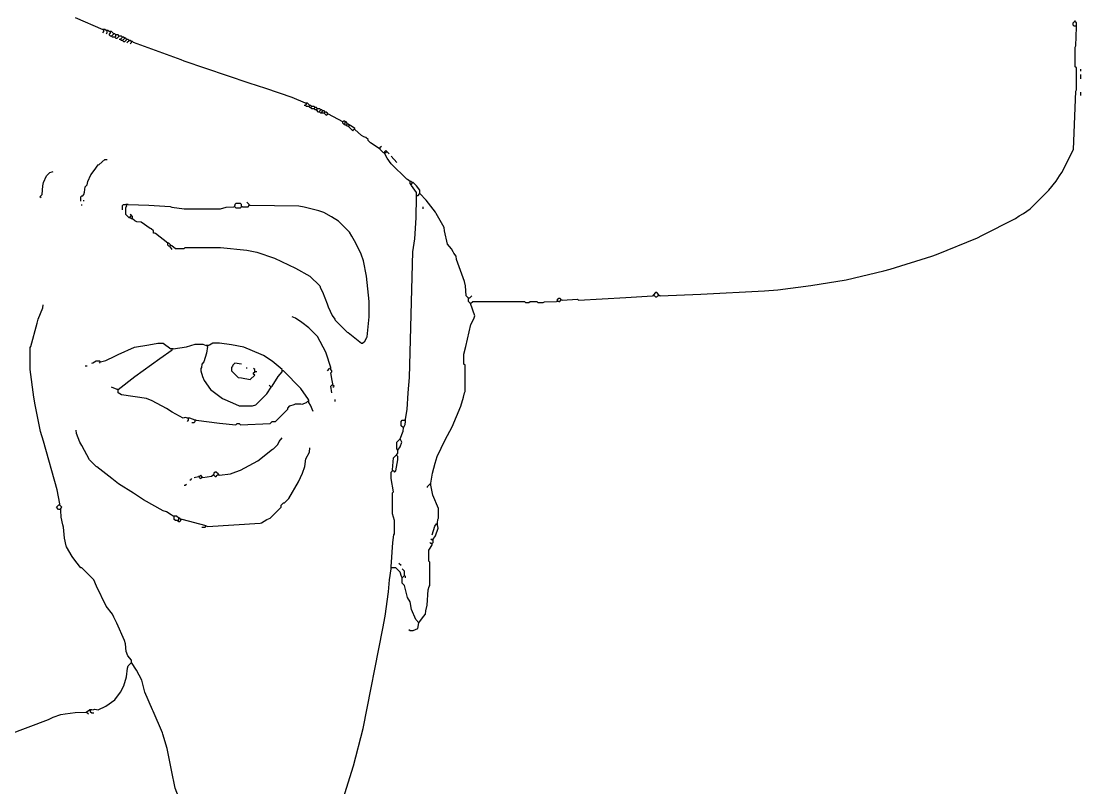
# Model space of a CAD drawing. Header units: millimetres. Extents: x 0.1 to 28.4, y 0.9 to 36.7.
# Drawn here: x 16.21 to 28.42, y 15.39 to 24.24 of the extents above; entities that cross this region are included whole.
import ezdxf

# ---------------------------------------------------------------- set-up
doc = ezdxf.new("R2010")
doc.units = ezdxf.units.MM

msp = doc.modelspace()

# ---------------------------------------------------------------- linework, layer by layer
for points in [[(16.82623, 24.27859), (17.145, 24.1427)], [(28.3591, 24.1808), (28.3464, 24.1808), (28.3337, 24.1935), (28.3337, 24.2189), (28.3464, 24.2316)], [(28.3591, 24.2316), (28.3464, 24.2316)], [(28.3591, 24.2316), (28.3591, 24.2443)], [(28.3718, 24.1935), (28.3718, 24.2189), (28.3591, 24.2316)], [(28.3718, 24.1808), (28.3718, 24.1935)], [(17.1577, 24.1427), (17.145, 24.1427)], [(17.145, 24.1046), (17.1577, 24.1173), (17.1577, 24.13)], [(17.1704, 24.1427), (17.1577, 24.1427)], [(17.1577, 24.13), (17.1577, 24.1427)], [(17.1831, 24.13), (17.1704, 24.1427)], [(17.1958, 24.13), (17.1831, 24.13)], [(17.1831, 24.0919), (17.1958, 24.1046), (17.1958, 24.1173)], [(17.2085, 24.13), (17.1958, 24.13)], [(17.1958, 24.1173), (17.1958, 24.13)], [(17.2212, 24.1173), (17.2085, 24.13)], [(17.2339, 24.1173), (17.2212, 24.1173)], [(17.2466, 24.0665), (17.2339, 24.0665), (17.2212, 24.0792), (17.2339, 24.1046)], [(17.2466, 24.1173), (17.2339, 24.1173)], [(17.2339, 24.1046), (17.2339, 24.1173)], [(17.272, 24.0919), (17.2466, 24.1173)], [(17.2466, 24.0665), (17.272, 24.0919)], [(17.2974, 24.0792), (17.2847, 24.0919), (17.272, 24.0919)], [(17.3101, 24.0792), (17.2974, 24.0792)], [(17.2974, 24.0665), (17.2974, 24.0792)], [(17.3355, 24.0665), (17.3228, 24.0792), (17.3101, 24.0792)], [(23.5712, 21.0693), (24.040908, 21.088146), (24.777307, 21.126), (24.929618, 21.138581), (25.310338, 21.188934), (25.718477, 21.254915), (26.15057, 21.35759), (26.224379, 21.378582), (26.70683, 21.52904), (26.76017, 21.54809), (27.23007, 21.73986), (27.28087, 21.76526), (27.671014, 21.961348), (27.713686, 21.993352), (27.76347, 22.01926), (27.8384, 22.0726), (28.0543, 22.2885), (28.140053, 22.392854), (28.17876, 22.45487), (28.203769, 22.493654), (28.33751, 22.75713), (28.365099, 23.431184), (28.3718, 23.4442), (28.3718, 23.6982), (28.3591, 23.7109), (28.3591, 23.9395), (28.365821, 23.952532), (28.3718, 24.1681)], [(28.3718, 24.1808), (28.3591, 24.1808)], [(28.3718, 24.1681), (28.3718, 24.1808)], [(17.2847, 24.0538), (17.2593, 24.0538), (17.2466, 24.0665)], [(17.2847, 24.0538), (17.2974, 24.0665)], [(17.2847, 24.0538), (17.2974, 24.0411), (17.3101, 24.0411), (17.3355, 24.0665)], [(17.3736, 24.0538), (17.3609, 24.0665), (17.3355, 24.0665)], [(17.3482, 24.0284), (17.3355, 24.0284)], [(17.3482, 24.0284), (17.3736, 24.0538)], [(17.3736, 24.0157), (17.3609, 24.0157), (17.3482, 24.0284)], [(17.399, 24.0411), (17.3863, 24.0538), (17.3736, 24.0538)], [(17.3736, 24.0157), (17.399, 24.0411)], [(17.3736, 24.0157), (17.3863, 24.003), (17.399, 24.003), (17.4244, 24.0284)], [(17.4244, 24.0284), (17.4117, 24.0411), (17.399, 24.0411)], [(17.4498, 24.0157), (17.4371, 24.0284), (17.4244, 24.0284)], [(17.4244, 23.9903), (17.4498, 24.0157)], [(17.4752, 24.003), (17.4625, 24.0157), (17.4498, 24.0157)], [(17.4625, 23.9776), (17.4752, 23.9903)], [(17.4879, 24.003), (17.4752, 24.003)], [(17.4752, 23.9903), (17.4752, 24.003)], [(19.4818, 23.2918), (19.33067, 23.35784), (19.02587, 23.46071), (18.83537, 23.52421), (18.08607, 23.77694), (18.04797, 23.79091), (17.50187, 23.99284), (17.4879, 24.003)], [(28.4226, 23.6601), (28.4226, 23.6855)], [(28.4226, 23.5712), (28.4226, 23.622)], [(28.4226, 23.3807), (28.4226, 23.4188)], [(19.4818, 23.2664), (19.4691, 23.2664)], [(19.4945, 23.2918), (19.4818, 23.2918)], [(19.4818, 23.2664), (19.4945, 23.2791)], [(19.5199, 23.2537), (19.4945, 23.2537), (19.4818, 23.2664)], [(19.5072, 23.2918), (19.4945, 23.2918)], [(19.4945, 23.2791), (19.4945, 23.2918)], [(19.5326, 23.2664), (19.5072, 23.2918)], [(19.5199, 23.2537), (19.5326, 23.2664)], [(19.5453, 23.241), (19.5326, 23.241), (19.5199, 23.2537)], [(19.558, 23.2537), (19.5453, 23.2664), (19.5326, 23.2664)], [(19.5453, 23.241), (19.558, 23.2537)], [(19.5834, 23.2283), (19.558, 23.2283), (19.5453, 23.241)], [(19.5961, 23.241), (19.5834, 23.2537), (19.558, 23.2537)], [(19.5834, 23.2283), (19.5961, 23.241)], [(19.6088, 23.2156), (19.5961, 23.2156), (19.5834, 23.2283)], [(19.6215, 23.2283), (19.6088, 23.241), (19.5961, 23.241)], [(19.6088, 23.2156), (19.6215, 23.2283)], [(19.6342, 23.1902), (19.6088, 23.2156)], [(19.6596, 23.2156), (19.6469, 23.2283), (19.6215, 23.2283)], [(19.6469, 23.2029), (19.6596, 23.2156)], [(19.685, 23.2029), (19.6723, 23.2156), (19.6596, 23.2156)], [(19.6469, 23.1902), (19.6342, 23.1902)], [(19.6469, 23.1902), (19.6469, 23.2029)], [(19.6596, 23.1775), (19.6469, 23.1902)], [(19.6723, 23.1775), (19.6596, 23.1775)], [(19.6723, 23.1902), (19.685, 23.2029)], [(19.6723, 23.1775), (19.6723, 23.1902)], [(19.685, 23.1775), (19.6723, 23.1775)], [(19.7104, 23.1902), (19.6977, 23.2029), (19.685, 23.2029)], [(19.6977, 23.1775), (19.685, 23.1775)], [(19.6977, 23.1775), (19.7104, 23.1902)], [(19.6977, 23.1775), (19.7231, 23.1521), (19.7358, 23.1648)], [(19.7358, 23.1775), (19.7231, 23.1902), (19.7104, 23.1902)], [(19.7358, 23.1648), (19.7358, 23.1775)], [(19.7485, 23.1648), (19.7358, 23.1648)], [(19.9136, 23.0759), (19.7485, 23.1648)], [(19.939, 23.0759), (19.9263, 23.0886), (19.9136, 23.0759)], [(19.9263, 23.0505), (19.9136, 23.0632), (19.9136, 23.0759)], [(19.9263, 23.0505), (19.939, 23.0632)], [(19.9517, 23.0378), (19.939, 23.0378), (19.9263, 23.0505)], [(19.9517, 23.0759), (19.939, 23.0759)], [(19.939, 23.0632), (19.939, 23.0759)], [(19.9644, 23.0632), (19.9517, 23.0759)], [(19.9517, 23.0378), (19.9644, 23.0505)], [(19.9771, 23.0251), (19.9644, 23.0251), (19.9517, 23.0378)], [(19.9644, 23.0505), (19.9644, 23.0632)], [(19.9771, 23.0505), (19.9644, 23.0505)], [(19.9898, 23.0378), (19.9771, 23.0505)], [(19.9771, 23.0251), (19.9898, 23.0378)], [(19.9771, 23.0251), (20.0279, 22.9743), (20.0406, 22.987)], [(20.0533, 22.9997), (20.00123, 23.03526), (19.9898, 23.0378)], [(20.0533, 22.987), (20.0406, 22.987)], [(20.0533, 22.987), (20.0533, 22.9997)], [(20.3327, 22.7711), (20.2311, 22.8346), (20.2057, 22.86), (20.2057, 22.8727), (20.1803, 22.8981), (20.15744, 22.90318), (20.127546, 22.920569), (20.0533, 22.987)], [(20.3454, 22.7711), (20.3327, 22.7711)], [(20.3454, 22.7838), (20.3581, 22.7965)], [(20.3454, 22.7711), (20.3454, 22.7838)], [(20.3454, 22.7584), (20.3454, 22.7711)], [(20.3835, 22.7203), (20.3454, 22.7584)], [(20.4216, 22.733), (20.4089, 22.7457), (20.3962, 22.733)], [(20.3962, 22.7203), (20.3962, 22.733)], [(20.4089, 22.7203), (20.4216, 22.733)], [(20.447, 22.7076), (20.4216, 22.733)], [(16.891, 22.1615), (16.891, 22.2123), (16.9037, 22.225), (16.9164, 22.225), (16.9291, 22.2377), (16.936651, 22.263958), (16.9418, 22.3266), (16.9672, 22.352), (16.971682, 22.388979), (17.008348, 22.464014), (17.046448, 22.514814), (17.0942, 22.5806), (17.104298, 22.583723), (17.1704, 22.6441), (17.1958, 22.6441)], [(20.3962, 22.7203), (20.3835, 22.7203)], [(20.4089, 22.7203), (20.3962, 22.7203)], [(20.3962, 22.7076), (20.3962, 22.7203)], [(20.6883, 22.3901), (20.660946, 22.412569), (20.6502, 22.4155), (20.4724, 22.5933), (20.424698, 22.659278), (20.3962, 22.7076)], [(20.5359, 22.606), (20.4724, 22.6822)], [(16.4338, 22.1996), (16.4211, 22.2123), (16.4465, 22.2377), (16.454718, 22.340421), (16.463682, 22.376279), (16.4973, 22.4536), (16.5354, 22.4917), (16.56207, 22.50186), (16.5735, 22.5044)], [(20.701, 22.3901), (20.6883, 22.3901)], [(20.6883, 22.3774), (20.6883, 22.3901)], [(20.701, 22.352), (20.6883, 22.3647), (20.6883, 22.3774)], [(20.7137, 22.3774), (20.701, 22.3901)], [(20.701, 22.352), (20.7137, 22.3647)], [(20.7264, 22.3774), (20.7137, 22.3774)], [(20.7137, 22.3647), (20.7137, 22.3774)], [(20.8026, 22.2504), (20.8026, 22.2885), (20.761452, 22.337014), (20.7264, 22.3774)], [(20.7645, 22.2377), (20.7645, 22.2631), (20.703931, 22.341254), (20.701, 22.352)], [(20.7645, 22.225), (20.7645, 22.2377)], [(20.7772, 22.225), (20.8026, 22.2504)], [(21.3614, 21.0439), (21.336, 21.0693), (21.328185, 21.184577), (21.318415, 21.233423), (21.226182, 21.489521), (21.2217, 21.5265), (21.19376, 21.56333), (21.18614, 21.57857), (21.167802, 21.612922), (21.1201, 21.6662), (21.086482, 21.819721), (21.082, 21.8567), (20.99056, 22.02053), (20.98294, 22.03577), (20.875662, 22.171511), (20.8026, 22.2504)], [(16.9037, 22.1107), (16.9037, 22.1234)], [(16.9291, 22.1615), (16.9291, 22.1742)], [(17.3736, 22.0599), (17.3736, 22.1107), (17.3863, 22.1234), (17.4117, 22.1234)], [(17.4244, 22.1234), (17.4117, 22.1234)], [(17.4371, 22.1234), (17.4244, 22.1234)], [(17.4244, 22.1107), (17.4244, 22.1234)], [(17.4371, 22.1234), (17.678099, 22.117383), (17.92097, 22.10181), (17.94383, 22.09419), (18.0848, 22.0726), (18.5039, 22.0726), (18.568084, 22.092529), (18.6563, 22.098)], [(18.7452, 22.1107), (18.7452, 22.1234), (18.7325, 22.1361), (18.6817, 22.1361), (18.669, 22.1234), (18.669, 22.1107)], [(18.8341, 22.1234), (18.8087, 22.1488)], [(18.8341, 22.1107), (18.8341, 22.1234)], [(20.6375, 19.6469), (20.655085, 19.760223), (20.6688, 19.951307), (20.681466, 20.129081), (20.720929, 21.577984), (20.743985, 21.728723), (20.757799, 21.970684), (20.7645, 22.2123)], [(20.7772, 22.225), (20.7645, 22.225)], [(20.7645, 22.2123), (20.7645, 22.225)], [(17.4498, 21.971), (17.4117, 22.0091), (17.4117, 22.0853), (17.4244, 22.1107)], [(17.4752, 21.9964), (17.4625, 22.0091)], [(17.4625, 21.9837), (17.4752, 21.9964)], [(17.4879, 21.971), (17.4879, 21.9837), (17.4752, 21.9964)], [(17.9324, 21.6535), (17.942814, 21.650452), (17.9832, 21.6154), (18.0848, 21.6154), (18.0975, 21.6281), (18.5039, 21.6281), (18.807938, 21.597366), (18.921879, 21.572818), (19.12747, 21.50364), (19.36877, 21.38934), (19.5326, 21.2979), (19.6469, 21.1836), (19.65706, 21.15693), (19.67992, 21.11756), (19.73199, 20.97913), (19.74469, 20.94103), (19.789648, 20.842986), (19.821652, 20.800314), (19.8247, 20.7899), (19.9644, 20.6502), (19.974498, 20.647077), (20.1295, 20.5232), (20.1422, 20.5232), (20.1676, 20.5486), (20.190069, 20.588654), (20.19554, 20.59813), (20.2184, 20.828), (20.2184, 21.0058), (20.187529, 21.297216), (20.150418, 21.474579), (20.12569, 21.55063), (20.06346, 21.67763), (20.018131, 21.757054), (19.9898, 21.8059), (19.8628, 21.9329), (19.784646, 21.980769), (19.69643, 22.03069), (19.63547, 22.05101), (19.468242, 22.092851), (19.406458, 22.103149), (18.8468, 22.1107)], [(18.669, 22.098), (18.6563, 22.098)], [(18.669, 22.098), (18.669, 22.1107)], [(18.669, 22.098), (18.6817, 22.0853), (18.7325, 22.0853), (18.7452, 22.098)], [(18.7452, 22.098), (18.7452, 22.1107)], [(18.7579, 22.098), (18.7452, 22.098)], [(18.7579, 22.098), (18.8214, 22.098), (18.8341, 22.1107)], [(18.8468, 22.1107), (18.8341, 22.1107)], [(20.8407, 22.0726), (20.8407, 22.098)], [(17.4625, 21.971), (17.4498, 21.971)], [(17.4625, 21.971), (17.4625, 21.9837)], [(17.4752, 21.9583), (17.4625, 21.971)], [(17.4879, 21.9583), (17.4752, 21.9583)], [(17.4879, 21.9583), (17.4879, 21.971)], [(17.7292, 21.8059), (17.7292, 21.8186), (17.7038, 21.844), (17.693054, 21.846931), (17.5895, 21.9202), (17.539677, 21.925085), (17.515254, 21.935831), (17.4879, 21.9583)], [(17.7419, 21.7932), (17.7292, 21.7932), (17.7292, 21.8059)], [(17.8943, 21.6789), (17.752314, 21.790152), (17.7419, 21.7932)], [(17.907, 21.6789), (17.8943, 21.6789)], [(17.8943, 21.6662), (17.8943, 21.6789)], [(17.9197, 21.6408), (17.907, 21.6408), (17.8943, 21.6535), (17.8943, 21.6662)], [(17.9324, 21.6535), (17.907, 21.6789)], [(17.9197, 21.6408), (17.9324, 21.6535)], [(17.9451, 21.6027), (17.9197, 21.6408)], [(21.3741, 21.0439), (21.3614, 21.0439)], [(21.3614, 21.0312), (21.3614, 21.0439)], [(21.3868, 20.9804), (21.3614, 21.0058), (21.3614, 21.0312)], [(21.3741, 21.0439), (21.3995, 21.0693)], [(22.3901, 21.0185), (22.3901, 21.0312), (22.4028, 21.0439), (22.4155, 21.0439), (22.4282, 21.0312)], [(22.3901, 21.0058), (22.3901, 21.0185)], [(22.4028, 21.0058), (22.4155, 21.0058), (22.4282, 21.0185)], [(22.4282, 21.0185), (22.4282, 21.0312)], [(22.4409, 21.0185), (22.4282, 21.0185)], [(22.4409, 21.0185), (22.6187, 21.0312), (22.6314, 21.0185), (23.177948, 21.050773), (23.4823, 21.0693)], [(23.495, 21.0693), (23.4823, 21.0693)], [(23.5585, 21.082), (23.5331, 21.1074), (23.5204, 21.1074), (23.495, 21.082)], [(23.495, 21.0693), (23.495, 21.082)], [(23.5077, 21.0693), (23.495, 21.0693)], [(23.5077, 21.0693), (23.5204, 21.0566), (23.5331, 21.0566), (23.5458, 21.0693)], [(23.5585, 21.0693), (23.5458, 21.0693)], [(23.5585, 21.0693), (23.5585, 21.082)], [(23.5712, 21.0693), (23.5585, 21.0693)], [(16.6497, 18.669), (16.619415, 18.833123), (16.46301, 19.39417), (16.429318, 19.506079), (16.365415, 19.811023), (16.352266, 19.900138), (16.3068, 20.2184), (16.3068, 20.4724), (16.315018, 20.486221), (16.390815, 20.752777), (16.400585, 20.801623), (16.454718, 20.930721), (16.4592, 20.9677)], [(20.9296, 18.9103), (20.947449, 19.023742), (20.97659, 19.14017), (21.00199, 19.21637), (21.09216, 19.40687), (21.17344, 19.55673), (21.27504, 19.79803), (21.305715, 19.901877), (21.315485, 19.950723), (21.3233, 19.9644), (21.3233, 20.2692), (21.3106, 20.2819), (21.3106, 20.3962), (21.33219, 20.48637), (21.38934, 20.73783), (21.42236, 20.80387), (21.4376, 20.8407), (21.3868, 20.9804)], [(21.3868, 20.9804), (21.4122, 21.0058), (22.0091, 21.0058), (22.0218, 20.9931), (22.0599, 20.9931), (22.0726, 21.0058), (22.1488, 21.0058), (22.1615, 20.9931), (22.225, 20.9931), (22.238182, 21.000019), (22.3774, 21.0058)], [(22.3901, 21.0058), (22.3774, 21.0058)], [(22.4028, 21.0058), (22.3901, 21.0058)], [(19.7739, 20.2438), (19.77136, 20.25523), (19.72691, 20.39747), (19.71802, 20.41906), (19.6215, 20.5994), (19.5199, 20.701), (19.441098, 20.761377), (19.36623, 20.81149), (19.3294, 20.828)], [(17.1196, 20.3073), (17.181979, 20.324482), (17.28343, 20.37461), (17.32407, 20.39366), (17.51203, 20.47621), (17.677716, 20.503271), (17.78, 20.5232), (17.8435, 20.5232), (17.9324, 20.4597)], [(17.3228, 19.9898), (17.515778, 20.139102), (17.803446, 20.348331), (17.9451, 20.447)], [(17.9451, 20.4597), (17.9324, 20.4597)], [(17.9578, 20.4597), (17.9451, 20.4597)], [(17.9451, 20.447), (17.9451, 20.4597)], [(17.9578, 20.4597), (18.111321, 20.480618), (18.2118, 20.5105), (18.3007, 20.5105), (18.3388, 20.4978)], [(18.3515, 20.4851), (18.34261, 20.40763), (18.310469, 20.309254), (18.288, 20.2819), (18.283518, 20.244921), (18.2753, 20.2311), (18.2753, 20.2057), (18.29689, 20.14093), (18.316331, 20.093354), (18.3896, 19.9898), (18.52803, 19.88566), (18.64233, 19.83486), (18.7198, 19.7993), (18.8722, 19.7993), (18.9103, 19.812), (19.0373, 19.939), (19.0881, 20.0152)], [(18.3515, 20.4978), (18.3388, 20.4978)], [(18.3642, 20.4978), (18.3515, 20.4978)], [(18.3515, 20.4851), (18.3515, 20.4978)], [(19.2151, 20.2184), (19.098046, 20.316853), (18.99793, 20.38096), (18.97253, 20.39239), (18.77187, 20.47621), (18.631758, 20.502949), (18.4912, 20.5232), (18.415, 20.5232), (18.37563, 20.50034), (18.3642, 20.4978)], [(17.018, 20.2946), (17.02943, 20.29714), (17.0688, 20.32), (17.1069, 20.32), (17.1196, 20.3073)], [(17.1069, 20.2946), (17.1196, 20.3073)], [(18.7452, 20.2819), (18.669, 20.2946), (18.6436, 20.2692), (18.64106, 20.25777), (18.6309, 20.2438), (18.6309, 20.2057), (18.7071, 20.1295), (18.746058, 20.121949), (18.8468, 20.1041), (18.8976, 20.1549), (18.8849, 20.1676), (18.8849, 20.1803), (18.8976, 20.193)], [(16.9672, 20.2565), (16.9418, 20.2565)], [(18.8087, 20.2311), (18.8087, 20.2438)], [(18.8976, 20.2057), (18.8976, 20.2184), (18.8849, 20.2311)], [(18.8976, 20.193), (18.8976, 20.2057)], [(18.9103, 20.193), (18.8976, 20.193)], [(18.923, 20.193), (18.9103, 20.193)], [(19.0881, 20.0152), (19.09826, 20.02917), (19.167398, 20.139722), (19.2151, 20.193)], [(19.2151, 20.2057), (19.2151, 20.2184)], [(19.2278, 20.2057), (19.2151, 20.2057)], [(19.2151, 20.193), (19.2151, 20.2057)], [(19.5199, 19.8628), (19.51736, 19.87423), (19.427831, 19.999517), (19.2278, 20.2057)], [(19.7358, 20.2057), (19.7612, 20.2311)], [(19.7739, 20.2311), (19.7612, 20.2311)], [(19.7739, 20.2311), (19.7739, 20.2438)], [(19.7739, 20.2184), (19.7739, 20.2311)], [(19.7993, 20.0533), (19.791749, 20.092258), (19.7739, 20.1803), (19.7866, 20.193), (19.7866, 20.2057), (19.7739, 20.2184)], [(19.0881, 20.0152), (19.0627, 20.0406)], [(19.7866, 19.9517), (19.7739, 20.0279), (19.7866, 20.0406)], [(19.7993, 20.0406), (19.7866, 20.0406)], [(19.7993, 20.0406), (19.7993, 20.0533)], [(19.7993, 20.0152), (19.812, 20.0279), (19.7993, 20.0406)], [(17.3101, 19.9898), (17.2466, 20.0152)], [(17.3228, 19.9898), (17.3101, 19.9898)], [(17.3228, 19.9771), (17.3228, 19.9898)], [(18.1229, 19.6596), (18.11147, 19.66214), (18.0975, 19.66595), (18.0721, 19.6596), (17.947054, 19.726031), (17.879646, 19.770969), (17.71523, 19.86026), (17.65173, 19.88439), (17.36217, 19.92884), (17.3228, 19.9517), (17.3228, 19.9771)], [(18.2245, 19.6342), (18.491682, 19.601881), (18.6817, 19.5834), (18.6944, 19.5961), (18.7198, 19.5961), (18.7325, 19.5834), (19.0754, 19.5961), (19.1008, 19.6215), (19.1389, 19.6215), (19.2786, 19.7612), (19.2786, 19.7739), (19.304, 19.7993), (19.35353, 19.81581), (19.3675, 19.8247), (19.431, 19.8247), (19.4437, 19.81835), (19.49323, 19.83994), (19.5072, 19.8501)], [(19.5199, 19.8501), (19.5072, 19.8501)], [(19.5199, 19.8501), (19.5199, 19.8628)], [(19.5199, 19.8374), (19.5199, 19.8501)], [(19.5707, 19.7358), (19.542369, 19.810046), (19.5199, 19.8374)], [(19.8247, 19.8501), (19.8247, 19.8755)], [(18.1356, 19.6596), (18.1229, 19.6596)], [(18.1229, 19.6215), (18.1356, 19.6342), (18.1356, 19.6469)], [(18.1483, 19.6596), (18.1356, 19.6596)], [(18.1356, 19.6469), (18.1356, 19.6596)], [(18.2118, 19.6342), (18.1483, 19.6596)], [(18.1737, 19.6088), (18.1991, 19.6088), (18.2118, 19.6215)], [(18.2245, 19.6342), (18.2118, 19.6342)], [(18.2118, 19.6215), (18.2118, 19.6342)], [(20.6121, 19.5453), (20.5867, 19.5707), (20.5867, 19.6215), (20.5994, 19.6342), (20.6248, 19.6342)], [(20.6121, 19.5453), (20.633018, 19.584521), (20.6375, 19.6215)], [(20.6375, 19.6342), (20.6248, 19.6342)], [(20.6375, 19.6342), (20.6375, 19.6469)], [(20.6375, 19.6215), (20.6375, 19.6342)], [(17.9578, 18.5293), (17.934354, 18.544931), (17.88033, 18.57629), (17.84223, 18.59026), (17.61363, 18.71726), (17.498314, 18.792952), (17.325402, 18.900723), (17.249078, 18.964198), (17.079214, 19.097752), (17.0688, 19.1008), (16.9926, 19.177), (16.90624, 19.34337), (16.881231, 19.382154), (16.844682, 19.482921), (16.8402, 19.5199)], [(18.4912, 18.9992), (18.617438, 19.017234), (18.68043, 19.03984), (18.73377, 19.06016), (18.933222, 19.167398), (19.102754, 19.301069), (19.1135, 19.304), (19.1643, 19.3548), (19.180048, 19.390614), (19.2151, 19.431)], [(20.574, 19.4183), (20.607618, 19.508321), (20.6121, 19.5453)], [(18.3388, 18.415), (18.3515, 18.40865), (18.960729, 18.44633), (18.97507, 18.45056), (19.039254, 18.488269), (19.0754, 18.5039), (19.2024, 18.6309), (19.2024, 18.6563), (19.2278, 18.6817), (19.2405, 18.6817), (19.2913, 18.7325), (19.40306, 18.92427), (19.44751, 19.02333), (19.476329, 19.101484), (19.487271, 19.189016), (19.527715, 19.266877), (19.5326, 19.3167)], [(20.5486, 19.2913), (20.5359, 19.304), (20.5359, 19.3802), (20.574, 19.4183)], [(20.5486, 19.2913), (20.57654, 19.32813), (20.59305, 19.3802), (20.574, 19.4183)], [(20.4851, 19.0627), (20.4978, 19.2024), (20.5232, 19.2278)], [(20.4978, 19.05), (20.5105, 19.0373), (20.5232, 19.05), (20.5486, 19.177), (20.5486, 19.2151), (20.5359, 19.2278)], [(20.5359, 19.2278), (20.5232, 19.2278)], [(20.5359, 19.2405), (20.5486, 19.2532), (20.5486, 19.2913)], [(20.5359, 19.2278), (20.5359, 19.2405)], [(20.4851, 19.05), (20.4851, 19.0627)], [(18.1483, 18.9484), (18.161, 18.9484), (18.1737, 18.9611)], [(18.1991, 18.9738), (18.2499, 18.9865)], [(18.2626, 18.9865), (18.2499, 18.9865)], [(18.288, 18.9865), (18.2753, 18.9992), (18.2626, 18.9865)], [(18.2626, 18.9738), (18.2626, 18.9865)], [(18.2626, 18.9738), (18.2753, 18.9611), (18.288, 18.9738)], [(18.288, 18.9738), (18.288, 18.9865)], [(18.3007, 18.9738), (18.288, 18.9738)], [(18.3007, 18.9738), (18.401323, 18.991385), (18.415, 18.9992)], [(18.4277, 18.9992), (18.415, 18.9992)], [(18.4785, 19.0119), (18.4531, 19.0373), (18.4404, 19.0373), (18.4277, 19.0246), (18.4277, 19.0119)], [(18.4277, 18.9992), (18.4277, 19.0119)], [(18.4277, 18.9992), (18.4404, 18.9865), (18.4531, 18.9865), (18.4658, 18.9992)], [(18.4785, 18.9992), (18.4658, 18.9992)], [(18.4785, 18.9992), (18.4785, 19.0119)], [(18.4912, 18.9992), (18.4785, 18.9992)], [(20.4724, 17.9451), (20.491, 18.224107), (20.503134, 18.312638), (20.5105, 18.3261), (20.5105, 18.4785), (20.4851, 18.5547), (20.4851, 18.796), (20.4978, 18.8087), (20.4724, 18.9611), (20.4724, 19.0373), (20.4851, 19.05)], [(20.4978, 19.05), (20.4851, 19.05)], [(18.0848, 18.8849), (18.0975, 18.8849), (18.1102, 18.8976)], [(20.8915, 18.8595), (20.8915, 18.8722), (20.9169, 18.8976)], [(20.9296, 18.8976), (20.9169, 18.8976)], [(20.9296, 18.8976), (20.9296, 18.9103)], [(20.9296, 18.8849), (20.9296, 18.8976)], [(21.0058, 18.4531), (21.010282, 18.490079), (21.0185, 18.5039), (21.0185, 18.6182), (20.95246, 18.76933), (20.9296, 18.8849)], [(16.6497, 18.6055), (16.637, 18.6055), (16.6116, 18.6309), (16.637, 18.6563)], [(16.6497, 18.6563), (16.637, 18.6563)], [(16.6497, 18.6563), (16.6497, 18.669)], [(16.6624, 18.6182), (16.6751, 18.6309), (16.6497, 18.6563)], [(16.6624, 18.6055), (16.6497, 18.6055)], [(16.6624, 18.6055), (16.6624, 18.6182)], [(16.6624, 18.5928), (16.6624, 18.6055)], [(17.4752, 16.8402), (17.4752, 16.8656), (17.43456, 16.91513), (17.417171, 16.967884), (17.406229, 17.055416), (17.39519, 17.09293), (17.307169, 17.295446), (17.27454, 17.36217), (17.256202, 17.396522), (17.186031, 17.489854), (17.07388, 17.71904), (17.0434, 17.7927), (16.9037, 17.9324), (16.891, 17.9324), (16.837102, 18.006122), (16.792498, 18.061878), (16.728831, 18.175654), (16.72336, 18.18513), (16.706225, 18.27582), (16.694775, 18.40178), (16.68526, 18.42643), (16.667734, 18.517362), (16.6624, 18.5928)], [(17.9705, 18.5293), (17.9578, 18.5293)], [(17.9832, 18.5293), (17.9705, 18.5293)], [(17.9705, 18.5166), (17.9705, 18.5293)], [(18.0086, 18.4785), (17.9832, 18.4785), (17.9705, 18.4912), (17.9705, 18.5166)], [(18.0213, 18.5039), (17.9959, 18.5293), (17.9832, 18.5293)], [(18.0086, 18.4785), (18.0213, 18.4912)], [(18.0086, 18.4785), (18.0213, 18.4658), (18.034, 18.4658), (18.0467, 18.4785)], [(18.034, 18.5039), (18.0213, 18.5039)], [(18.0213, 18.4912), (18.0213, 18.5039)], [(18.0467, 18.4912), (18.034, 18.5039)], [(18.0594, 18.4912), (18.0467, 18.4912)], [(18.0467, 18.4785), (18.0467, 18.4912)], [(18.3388, 18.415), (18.0594, 18.4912)], [(21.0058, 18.4404), (21.0058, 18.4531)], [(18.288, 18.4023), (18.3261, 18.4023), (18.3388, 18.415)], [(20.9423, 18.3134), (20.97278, 18.41246), (20.9931, 18.4404)], [(20.955, 18.2626), (20.98294, 18.29943), (21.01215, 18.3896), (21.0058, 18.4277)], [(21.0058, 18.4404), (20.9931, 18.4404)], [(21.0058, 18.4277), (21.0058, 18.4404)], [(20.9296, 18.2118), (20.9169, 18.2245)], [(20.9423, 18.2499), (20.9296, 18.2626)], [(20.9423, 18.2118), (20.9296, 18.2118)], [(20.955, 18.2499), (20.9423, 18.2499)], [(20.9423, 18.2118), (20.955, 18.2245), (20.955, 18.2372)], [(20.9423, 18.1991), (20.9423, 18.2118)], [(20.955, 18.2499), (20.955, 18.2626)], [(20.955, 18.2372), (20.955, 18.2499)], [(20.7899, 17.2974), (20.843631, 17.371646), (20.8661, 17.399), (20.870582, 17.435979), (20.8856, 17.500993), (20.8974, 17.678007), (20.90801, 17.71523), (20.9169, 17.7292), (20.9169, 17.9959), (20.9042, 18.0086), (20.9042, 18.1356), (20.91944, 18.15973), (20.9423, 18.1991)], [(20.5867, 17.9578), (20.5613, 17.9832)], [(19.2659, 13.1953), (19.34591, 13.43533), (19.62531, 14.33703), (19.70151, 14.57833), (20.036118, 15.647521), (20.146682, 16.077079), (20.375685, 17.232923), (20.401349, 17.372742), (20.441219, 17.653482), (20.452781, 17.792218), (20.4724, 17.9197)], [(20.4724, 17.9324), (20.4724, 17.9451)], [(20.4851, 17.9324), (20.4724, 17.9324)], [(20.4724, 17.9197), (20.4724, 17.9324)], [(20.5994, 17.8181), (20.59051, 17.83207), (20.574, 17.8816), (20.5232, 17.9324), (20.4851, 17.9324)], [(20.6248, 17.8435), (20.6248, 17.8943), (20.5994, 17.9197)], [(20.5994, 17.8181), (20.6248, 17.8435)], [(20.6375, 17.8181), (20.6375, 17.8308), (20.6248, 17.8435)], [(20.7899, 17.2974), (20.754848, 17.337786), (20.705482, 17.450921), (20.6883, 17.5387), (20.65909, 17.58823), (20.6248, 17.7292), (20.5994, 17.7546), (20.5994, 17.8181)], [(20.6756, 17.2212), (20.6883, 17.2085), (20.7264, 17.2085), (20.7772, 17.2339), (20.7899, 17.2974)], [(17.018, 16.2941), (17.04213, 16.29791), (17.0561, 16.30045), (17.0942, 16.2941), (17.18183, 16.33474), (17.2847, 16.4084), (17.35074, 16.49603), (17.39011, 16.57223), (17.418824, 16.67572), (17.429976, 16.77608), (17.440148, 16.799814), (17.4752, 16.8402)], [(17.9959, 14.478), (18.00606, 14.54277), (18.069169, 14.645054), (18.07464, 14.65453), (18.093018, 14.695021), (18.1229, 14.8082), (18.1229, 14.9606), (18.092615, 15.099323), (18.01749, 15.28953), (17.97939, 15.39113), (17.937549, 15.596458), (17.889151, 15.848742), (17.83969, 16.01343), (17.83461, 16.02867), (17.72666, 16.28013), (17.71904, 16.29537), (17.632485, 16.498277), (17.597718, 16.635879), (17.53616, 16.75003), (17.4752, 16.8402)], [(15.5448, 16.0274), (15.58544, 16.00708), (15.672562, 15.981934), (15.747238, 15.971266), (15.7607, 15.9639), (15.8623, 15.9639), (16.051679, 16.006482), (16.52143, 16.18361), (16.57223, 16.20774), (16.663377, 16.238415), (16.712223, 16.248185), (16.82802, 16.262975), (16.9545, 16.2687)], [(16.9545, 16.2687), (16.9926, 16.2941)], [(16.9799, 16.2433), (16.9545, 16.2687)], [(17.0053, 16.2941), (16.9926, 16.2941)], [(17.018, 16.2941), (17.0053, 16.2941)], [(17.0053, 16.2814), (17.0053, 16.2941)], [(17.0434, 16.256), (17.018, 16.256), (17.0053, 16.2687), (17.0053, 16.2814)]]:
    msp.add_lwpolyline(points)

doc.saveas('drawing.dxf')
